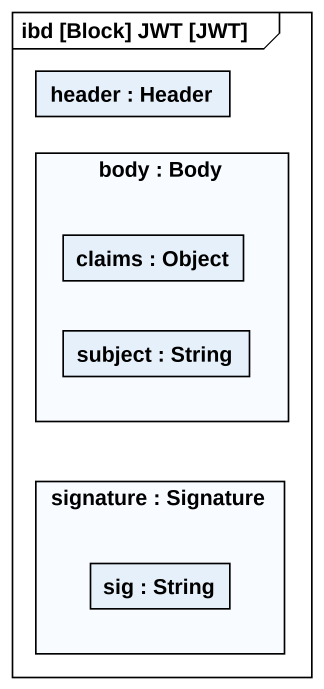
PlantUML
@startuml
mainframe ibd [Block] JWT [JWT]
rectangle "header : Header" as header_
rectangle "body : Body" as body {
  rectangle "claims : Object" as claims
  rectangle "subject : String" as subject
}
rectangle "signature : Signature" as signature {
  rectangle "sig : String" as sig
}
@enduml
